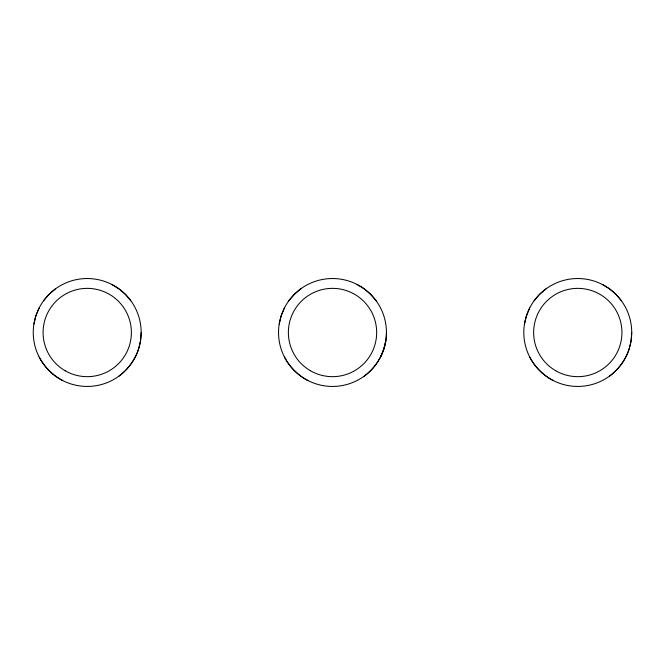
<?xml version="1.0" encoding="UTF-8"?>
<svg xmlns="http://www.w3.org/2000/svg" width="665" height="665" viewBox="0 0 665 665"><rect width="100%" height="100%" fill="white"/><g stroke="black" fill="none" stroke-linecap="round" stroke-linejoin="round"><path stroke-width="1" d="M141.171 332.492L140.506 340.929L138.553 349.183M364.204 376.141C377.92 366.082 386.465 349.524 386.448 332.492M631.725 332.492L631.06 340.929L629.107 349.183M33.94 324.071L35.918 315.833L39.152 308.011M279.217 324.071L281.195 315.833L284.429 308.011M385.783 340.929A53.965 53.965 0 0 1 298.527 374.42A53.965 53.965 0 0 1 313.149 282.11A53.965 53.965 0 0 1 385.783 340.929L383.805 349.167L380.571 356.989M524.494 324.071L526.472 315.833L529.706 308.011M138.528 349.167C134.962 359.923 127.988 369.358 118.927 376.141M629.082 349.167C625.516 359.923 618.541 369.358 609.481 376.141M43.558 300.771L49.052 294.329L55.494 288.834M288.834 300.771L294.329 294.329L300.771 288.834M534.111 300.771L539.606 294.329L546.048 288.834M602.266 284.412L609.481 288.834L615.923 294.329L621.418 300.771M553.263 380.571C543.23 375.309 534.959 367.005 529.689 356.989M356.989 284.412L364.204 288.834L370.646 294.329L376.141 300.771M307.986 380.571C297.953 375.309 289.682 367.005 284.412 356.989M111.712 284.412L118.927 288.834L125.369 294.329L130.864 300.771M62.709 380.571C52.676 375.309 44.405 367.005 39.135 356.989M310.439 370.746A44.148 44.148 0 0 0 376.664 332.508A44.148 44.148 0 0 0 310.439 294.279A44.148 44.148 0 0 0 310.439 370.746M555.716 370.746A44.148 44.148 0 0 0 621.941 332.508A44.148 44.148 0 0 0 555.716 294.279A44.148 44.148 0 0 0 555.716 370.746M543.804 374.42A53.965 53.965 0 0 0 631.06 340.929A53.965 53.965 0 0 0 558.425 282.11A53.965 53.965 0 0 0 543.804 374.42M65.162 370.746A44.148 44.148 0 0 0 131.387 332.508A44.148 44.148 0 0 0 65.162 294.279A44.148 44.148 0 0 0 65.162 370.746M53.25 374.42A53.965 53.965 0 0 0 140.506 340.929A53.965 53.965 0 0 0 67.872 282.11A53.965 53.965 0 0 0 53.25 374.42"/></g></svg>
